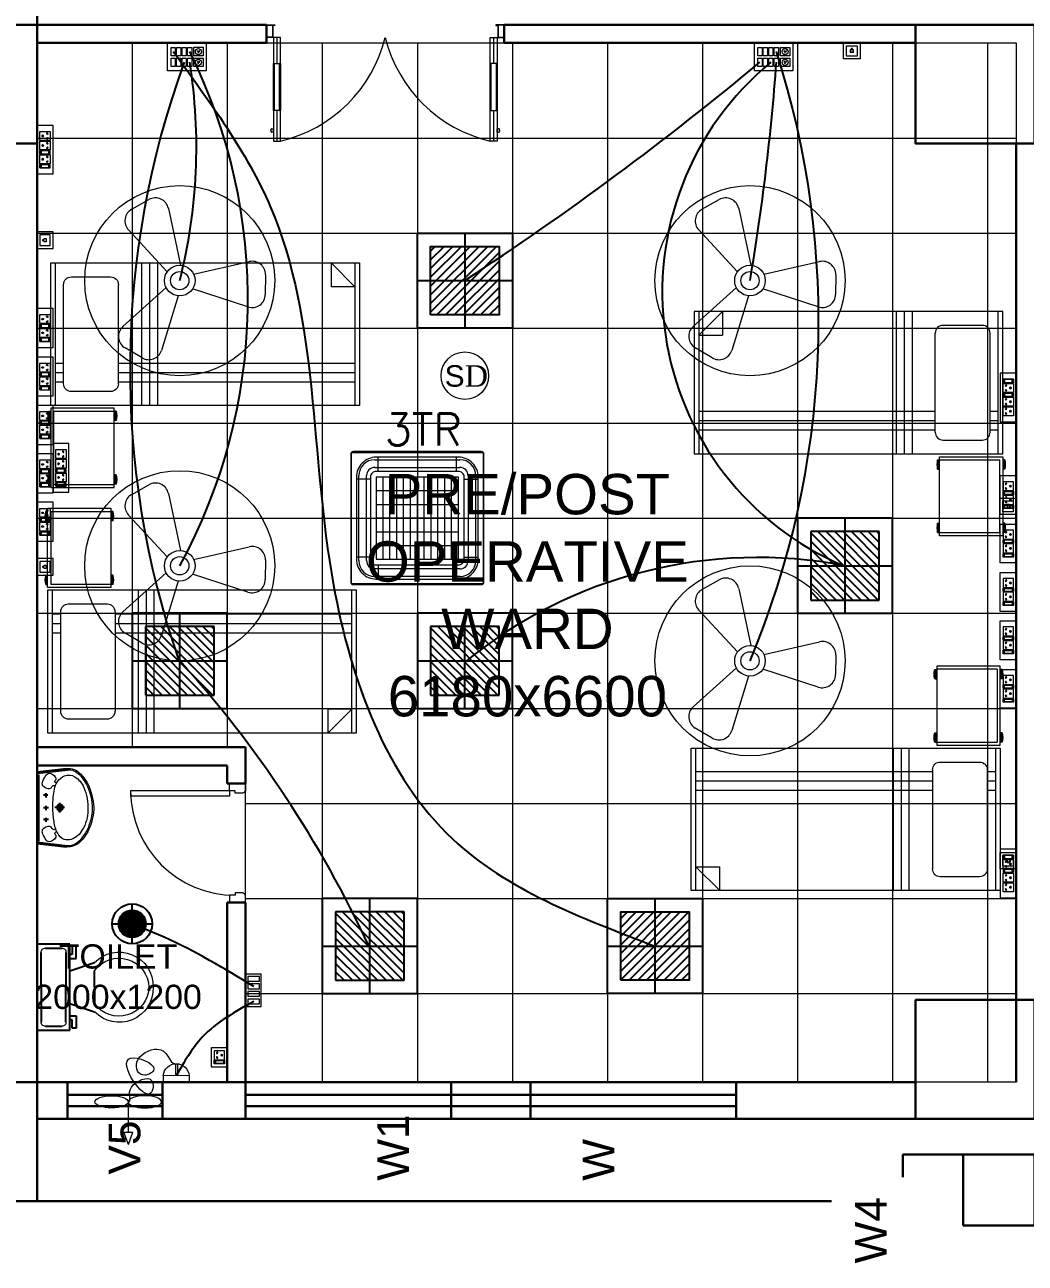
# Model space of a CAD drawing. Header units: millimetres. Extents: x 3552052 to 4144896, y -707811 to -630695.
# Drawn here: x 3575762 to 3582078, y -656398 to -648580 of the extents above; entities that cross this region are included whole.
import ezdxf

# ---------------------------------------------------------------- set-up
doc = ezdxf.new("R2010")
doc.units = ezdxf.units.MM
doc.header["$LTSCALE"] = 6
doc.header["$MEASUREMENT"] = 0
doc.layers.get('0').update_dxf_attribs({"linetype": 'CONTINUOUS', "lineweight": 0})
for name, color, linetype, lineweight in [('Chajja', 7, 'CONTINUOUS', 0), ('COL', 5, 'CONTINUOUS', 0), ('DIM', 7, 'CONTINUOUS', 0), ('DOOR', 44, 'CONTINUOUS', 0), ('Double Leaf Door', 4, 'CONTINUOUS', 0), ('ELE 36W EMERGENCY LIGHT', 5, 'CONTINUOUS', 0), ('ELE 36W LED LIGHT', 6, 'CONTINUOUS', 0), ('ELE-1 NO 6-16A RAW POWER SOCKET', 1, 'CONTINUOUS', 0), ('ELE-1200MM CEILINGFAN', 6, 'CONTINUOUS', 0), ('ELE-12M RAW&UPS SB', 40, 'CONTINUOUS', 0), ('ELE-12W LED', 1, 'CONTINUOUS', 0), ('ELE-2NOS OF 6-16 RAW POWER SOCKET', 1, 'CONTINUOUS', 0), ('ELE-36W EMERGENCY  LED LIGHT', 7, 'CONTINUOUS', 0), ('ELE-36W LED LIGHT', 210, 'CONTINUOUS', 0), ('ELE-3NOS 6-16A POWER SOCKET', 5, 'CONTINUOUS', 0), ('ELE-4M RAW P.SB', 40, 'CONTINUOUS', 0), ('ELE-4M UPS P.SB', 3, 'CONTINUOUS', 0), ('ELE-EXHAUST FAN', 10, 'CONTINUOUS', 0), ('ELE. 2N0S OF 6-16 UPS SOCKETS', 191, 'CONTINUOUS', 0), ('ELE.LAN POINT', 3, 'CONTINUOUS', 0), ('FA-BELOW SMOKE DERECTOR', 1, 'CONTINUOUS', 0), ('furniture', 33, 'CONTINUOUS', 0), ('HTL-AC UNIT', 5, 'CONTINUOUS', 0), ('JOINERY', 7, 'CONTINUOUS', 0), ('MEP_HVAC_TEXT', 7, 'CONTINUOUS', 0), ('WALL', 8, 'CONTINUOUS', 0), ('Window', 161, 'CONTINUOUS', 0)]:
    doc.layers.add(name, color=color, linetype=linetype, lineweight=lineweight)
doc.layers.add('ELE-LIGHTING WIRING', color=7, linetype='CONTINUOUS', lineweight=0, true_color=0x63d7b6)
doc.styles.add('ARIAL', font='arial.ttf')
doc.styles.add('PDF Times New Roman', font='times.ttf')
doc.styles.add('VERDANA', font='verdana.ttf')

# ---------------------------------------------------------------- blocks, each defined once
blk = doc.blocks.new('18W LED')
at = {"layer": 'ELE-12W LED', "lineweight": 25}
h = blk.add_hatch(dxfattribs=at)
h.set_pattern_fill('ANSI31', color=252)
h.set_pattern_definition([(45, (-1135553.9097, 459369.4158), (-2.24506403, 2.24506403), [])])
edge = h.paths.add_edge_path()
edge.add_arc((0, 0), 85.7, 0, 360)
at = {"layer": 'ELE-12W LED', "color": 1, "lineweight": 25}
for p, q in [((0, -126.1), (0, 126.1)), ((-126.1, 0), (126.1, 0))]:
    blk.add_line(p, q, dxfattribs=at)
for radius in [126.1, 85.7]:
    blk.add_circle((0, 0), radius, dxfattribs=at)
blk = doc.blocks.new('A$C44D17E71')
at = {"layer": 'ELE-EXHAUST FAN', "color": 1}
for p, q in [((-13.3, 0.72), (-9.75, 2.1)), ((-13.3, 0.72), (-9.75, -0.48)), ((-9.75, 2.1), (-9.75, -0.48)), ((-0.97, 0.81), (-9.75, 0.81)), ((6.62, -9.32), (4.71, -9.31)), ((4.71, -9.31), (4.71, -16.8)), ((6.59, -16.81), (6.62, -9.32)), ((6.61, -12.95), (10.07, -12.97)), ((6.61, -13.55), (10.06, -13.57)), ((6.59, -16.81), (4.71, -16.8))]:
    blk.add_line(p, q, dxfattribs=at)
blk.add_ellipse((-0.97, 5.64), major_axis=(0, -4.83), ratio=0.36355, dxfattribs=at)
at = {"layer": 'ELE-EXHAUST FAN', "color": 1, "extrusion": (0, 0, -1)}
blk.add_ellipse((-0.97, -4.02), major_axis=(0, 4.83), ratio=0.36355, dxfattribs=at)
blk.add_ellipse((6.31, -13.06), major_axis=(0.02, 3.76), ratio=1, start_param=0.079283, end_param=3.06231, dxfattribs=at)
at = {"layer": 'ELE-EXHAUST FAN', "color": 1}
blk.add_open_spline([(-1.04, 0.81), (-0.79, -0.3), (3.44, 2.5), (7.59, -7.04), (-0.96, -5.98), (5.22, 0.41), (14.27, 3.09), (9.16, -9.39), (5.43, -2.53), (11.73, 0.02), (16.82, -10.79), (10.14, -10.71), (10.07, -12.97)], degree=3, knots=[0, 0, 0, 0, 6.261699, 12.352893, 15.787239, 21.858742, 28.752755, 35.678217, 39.225495, 45.354107, 53.693878, 67.421453, 67.421453, 67.421453, 67.421453], dxfattribs=at)
blk = doc.blocks.new('asdsad')
at = {"layer": 'ELE-12M RAW&UPS SB', "color": 40, "ltscale": 10}
for p, q in [((3536006.4, -692076.1, 0), (3536013.4, -692079.7, 0)), ((3536014, -692078.8, 0), (3536009, -692073, 0)), ((3536014, -692146.6, 0), (3536009, -692140.8, 0)), ((3536013.9, -692082.1, 0), (3536011.4, -692089.3, 0)), ((3536015.4, -692090.1, 0), (3536015, -692082.2, 0)), ((3536023, -692075.3, 0), (3536016.4, -692079.5, 0)), ((3536016.9, -692080.5, 0), (3536024.4, -692079.1, 0)), ((3536006.4, -692143.9, 0), (3536013.4, -692147.5, 0)), ((3536013.9, -692149.9, 0), (3536011.4, -692157.1, 0)), ((3536015.4, -692157.9, 0), (3536015, -692150, 0)), ((3536023, -692143.1, 0), (3536016.4, -692147.3, 0)), ((3536016.9, -692148.3, 0), (3536024.4, -692146.9, 0))]:
    blk.add_line(p, q, dxfattribs=at)
at = {"layer": 'ELE-12M RAW&UPS SB', "color": 40, "ltscale": 10, "elevation": 0}
for points in [[(3535820.5, -692025.9), (3536064.2, -692025.9), (3536064.2, -692200.8), (3535820.5, -692200.8)], [(3535877.2, -692053.5), (3535903.6, -692053.5), (3535903.6, -692106.3), (3535877.2, -692106.3)], [(3535911.9, -692053.5), (3535938.3, -692053.5), (3535938.3, -692106.3), (3535911.9, -692106.3)], [(3535946.5, -692053.5), (3535972.9, -692053.5), (3535972.9, -692106.3), (3535946.5, -692106.3)], [(3535986.2, -692053.2), (3536044.3, -692053.2), (3536044.3, -692106), (3535986.2, -692106)], [(3535877.2, -692121), (3535903.6, -692121), (3535903.6, -692173.8), (3535877.2, -692173.8)], [(3535911.9, -692121), (3535938.3, -692121), (3535938.3, -692173.8), (3535911.9, -692173.8)], [(3535946.5, -692121), (3535972.9, -692121), (3535972.9, -692173.8), (3535946.5, -692173.8)], [(3535986.2, -692121), (3536044.3, -692121), (3536044.3, -692173.8), (3535986.2, -692173.8)]]:
    blk.add_lwpolyline(points, close=True, dxfattribs=at)
at = {"layer": 'ELE-12M RAW&UPS SB', "color": 3, "linetype": 'ByBlock', "elevation": 0}
for points in [[(3535842.5, -692053.5), (3535868.9, -692053.5), (3535868.9, -692106.3), (3535842.5, -692106.3)], [(3535842.5, -692121), (3535868.9, -692121), (3535868.9, -692173.8), (3535842.5, -692173.8)]]:
    blk.add_lwpolyline(points, close=True, dxfattribs=at)
at = {"layer": 'ELE-12M RAW&UPS SB', "color": 40, "ltscale": 10}
for centre, radius in [((3536014.9, -692080.5, 0), 19.1), ((3536014.9, -692148.3, 0), 19.1), ((3536014.9, -692080.5, 0), 1.78), ((3536014.9, -692148.3, 0), 1.78)]:
    blk.add_circle(centre, radius, dxfattribs=at)
blk = doc.blocks.new('SDFF')
at = {"layer": 'ELE-4M RAW P.SB'}
for p, q in [((0, -100), (0, 0)), ((207.1, 0, 0), (0, 0)), ((207.1, -100, 0), (207.1, 0, 0)), ((207.1, -100, 0), (0, -100))]:
    blk.add_line(p, q, dxfattribs=at)
at = {"layer": 'ELE-4M RAW P.SB', "color": 3, "linetype": 'ByBlock'}
blk.add_lwpolyline([(47.2, -84.5), (47.2, -11.2), (16.7, -11.2), (16.7, -84.5)], close=True, dxfattribs=at)
at = {"layer": 'ELE-4M RAW P.SB', "linetype": 'ByBlock'}
for points in [[(94.9, -84.5), (94.9, -11.2), (64.4, -11.2), (64.4, -84.5)], [(142.6, -84.5), (142.6, -11.2), (112.1, -11.2), (112.1, -84.5)], [(190.3, -84.5), (190.3, -11.2), (159.8, -11.2), (159.8, -84.5)]]:
    blk.add_lwpolyline(points, close=True, dxfattribs=at)
blk = doc.blocks.new('6-16A RAW POWER SOCKET 3M')
at = {"layer": 'ELE-1 NO 6-16A RAW POWER SOCKET', "lineweight": 0}
for p, q in [((0, 57.9), (72.3, 57.9)), ((0, 57.9), (72.3, 57.9)), ((0, 32.7), (0, 57.9)), ((0, 57.9), (0, 32.7)), ((72.3, 32.7), (0, 32.7)), ((0, 28.5), (0, -34.8)), ((72.3, 28.5), (0, 28.5)), ((7.9, 55.8), (64.4, 55.8)), ((7.9, 34.8), (7.9, 55.8)), ((64.4, 34.8), (7.9, 34.8)), ((61.9, 55.8), (61.9, 34.8)), ((64.4, 55.8), (64.4, 34.8)), ((72.3, 57.9), (72.3, 32.7)), ((72.3, -34.8), (72.3, 28.5)), ((0, -34.8), (72.3, -34.8))]:
    blk.add_line(p, q, dxfattribs=at)
blk.add_lwpolyline([(92, 82.1), (92, -57.5), (-19.7, -57.5), (-19.7, 82.1)], close=True, dxfattribs=at)
for centre, radius, start, end in [((18.3, -3.1), 4.93, 37.15837, 322.84163), ((23.3, -3.1), 3.14, 251.40312, 108.59688), ((50.3, 14.9), 4.24, 357.48997, 264.73109), ((53.2, 11.6), 3.43, 194.90486, 67.31619), ((50.3, -21.2), 4.24, 95.26891, 2.51003), ((53.2, -17.8), 3.43, 292.68381, 165.09514)]:
    blk.add_arc(centre, radius, start, end, dxfattribs=at)
blk = doc.blocks.new('A$C45A5314D')
at = {"layer": 'furniture', "color": 6, "ltscale": 0.75}
for p, q in [((-1962.2, 946.4), (-1950, 946.4)), ((-1962.2, 946.4), (-1962.2, 887.3)), ((-1962.2, 945.5), (-1950, 945.5)), ((-1962.2, 944.4), (-1950, 944.4)), ((-1962.2, 943.2), (-1950, 943.2)), ((-1962.2, 941.5), (-1950, 941.5)), ((-1962.2, 939.2), (-1950, 939.2)), ((-1950, 467.5), (-1950, 967.5)), ((-1950, 967.5), (-1550, 967.5)), ((-1930.3, 947.8), (-1930.3, 487.2)), ((-1930.3, 947.8), (-1550, 947.8)), ((-1550, 967.5), (-1550, 467.5)), ((-1537.8, 946.4), (-1550, 946.4)), ((-1537.8, 945.5), (-1550, 945.5)), ((-1537.8, 944.4), (-1550, 944.4)), ((-1537.8, 943.2), (-1550, 943.2)), ((-1537.8, 941.5), (-1550, 941.5)), ((-1537.8, 939.2), (-1550, 939.2)), ((-1537.8, 946.4), (-1537.8, 887.3)), ((-1962.2, 936.2), (-1950, 936.2)), ((-1962.2, 932), (-1950, 932)), ((-1962.2, 927.1), (-1950, 927.1)), ((-1962.2, 920.9), (-1950, 920.9)), ((-1962.2, 912.9), (-1950, 912.9)), ((-1962.2, 906.7), (-1950, 906.7)), ((-1962.2, 901.8), (-1950, 901.8)), ((-1962.2, 897.6), (-1950, 897.6)), ((-1962.2, 894.6), (-1950, 894.6)), ((-1962.2, 892.3), (-1950, 892.3)), ((-1962.2, 890.6), (-1950, 890.6)), ((-1962.2, 889.4), (-1950, 889.4)), ((-1962.2, 888.2), (-1950, 888.2)), ((-1962.2, 887.3), (-1950, 887.3)), ((-1537.8, 936.2), (-1550, 936.2)), ((-1537.8, 932), (-1550, 932)), ((-1537.8, 927.1), (-1550, 927.1)), ((-1537.8, 920.9), (-1550, 920.9)), ((-1537.8, 912.9), (-1550, 912.9)), ((-1537.8, 906.7), (-1550, 906.7)), ((-1537.8, 901.8), (-1550, 901.8)), ((-1537.8, 897.6), (-1550, 897.6)), ((-1537.8, 894.6), (-1550, 894.6)), ((-1537.8, 892.3), (-1550, 892.3)), ((-1537.8, 890.6), (-1550, 890.6)), ((-1537.8, 889.4), (-1550, 889.4)), ((-1537.8, 888.2), (-1550, 888.2)), ((-1537.8, 887.3), (-1550, 887.3)), ((-1962.2, 545.4), (-1950, 545.4)), ((-1962.2, 545.4), (-1962.2, 486.3)), ((-1962.2, 544.5), (-1950, 544.5)), ((-1962.2, 543.4), (-1950, 543.4)), ((-1962.2, 542.2), (-1950, 542.2)), ((-1962.2, 540.4), (-1950, 540.4)), ((-1962.2, 538.1), (-1950, 538.1)), ((-1962.2, 535.2), (-1950, 535.2)), ((-1962.2, 531), (-1950, 531)), ((-1962.2, 526.1), (-1950, 526.1)), ((-1962.2, 519.9), (-1950, 519.9)), ((-1962.2, 511.9), (-1950, 511.9)), ((-1962.2, 505.7), (-1950, 505.7)), ((-1962.2, 500.7), (-1950, 500.7)), ((-1962.2, 496.6), (-1950, 496.6)), ((-1962.2, 493.6), (-1950, 493.6)), ((-1962.2, 491.3), (-1950, 491.3)), ((-1962.2, 489.6), (-1950, 489.6)), ((-1962.2, 488.4), (-1950, 488.4)), ((-1962.2, 487.2), (-1950, 487.2)), ((-1962.2, 486.3), (-1950, 486.3)), ((-1962.2, 486.3), (-1950, 486.3)), ((-1550, 487.2), (-1930.3, 487.2)), ((-1537.8, 545.4), (-1550, 545.4)), ((-1537.8, 544.5), (-1550, 544.5)), ((-1537.8, 543.4), (-1550, 543.4)), ((-1537.8, 542.2), (-1550, 542.2)), ((-1537.8, 540.4), (-1550, 540.4)), ((-1537.8, 538.1), (-1550, 538.1)), ((-1537.8, 535.2), (-1550, 535.2)), ((-1537.8, 531), (-1550, 531)), ((-1537.8, 526.1), (-1550, 526.1)), ((-1537.8, 519.9), (-1550, 519.9)), ((-1537.8, 511.9), (-1550, 511.9)), ((-1537.8, 505.7), (-1550, 505.7)), ((-1537.8, 500.7), (-1550, 500.7)), ((-1537.8, 496.6), (-1550, 496.6)), ((-1537.8, 493.6), (-1550, 493.6)), ((-1537.8, 491.3), (-1550, 491.3)), ((-1537.8, 489.6), (-1550, 489.6)), ((-1537.8, 488.4), (-1550, 488.4)), ((-1537.8, 487.2), (-1550, 487.2)), ((-1537.8, 486.3), (-1550, 486.3)), ((-1537.8, 545.4), (-1537.8, 486.3)), ((-1550, 467.5), (-1950, 467.5))]:
    blk.add_line(p, q, dxfattribs=at)
at = {"layer": 'furniture', "color": 6}
for p, q in [((0, 450), (-1950, 450)), ((-1950, 450), (-1950, -450)), ((-1920.5, 450), (-1920.5, -450)), ((-1376.5, -450), (-1376.5, 450)), ((-1326.5, -450), (-1326.5, 450)), ((-1276.5, -450), (-1276.5, 450)), ((-29.5, -450), (-29.5, 450)), ((0, -450), (0, 450)), ((-1572.3, 361.9), (-1819.8, 361.9)), ((-1920.5, 300), (-1869, 300)), ((-1920.5, 240.9), (-1869, 240.9)), ((-1869, 312.7), (-1869, -312.7)), ((-1523.1, 312.7), (-1523.1, -312.7)), ((-1523.1, 300), (-29.5, 300)), ((-1523.1, 240.9), (-29.5, 240.9)), ((-1920.5, 181.9), (-1869, 181.9)), ((-1523.1, 181.9), (-29.5, 181.9)), ((-179.5, -450), (-29.5, -300)), ((-179.5, -450), (-179.5, -300)), ((-29.5, -300), (-179.5, -300)), ((-1819.8, -361.9), (-1572.3, -361.9)), ((-1950, -450), (0, -450))]:
    blk.add_line(p, q, dxfattribs=at)
at = {"layer": 'furniture', "color": 6, "ltscale": 0.75}
for centre, start, end in [((-1876, 916.9), 161.07537, 198.92466), ((-1624, 916.9), 341.07537, 18.92466), ((-1876, 515.9), 161.07537, 198.92466), ((-1624, 515.9), 341.07537, 18.92466)]:
    blk.add_arc(centre, 91.1, start, end, dxfattribs=at)
at = {"layer": 'furniture', "color": 6}
for centre, start, end in [((-1819.8, 312.7), 90.00001, 180.00001), ((-1572.3, 312.7), 0.00001, 90.00001), ((-1819.8, -312.7), 180.00001, 270.00001), ((-1572.3, -312.7), 270.00001, 0.00001)]:
    blk.add_arc(centre, 49.2, start, end, dxfattribs=at)
blk = doc.blocks.new('750')
at = {"layer": 'DOOR'}
for p, q in [((-50, 705), (-47.5, 705)), ((-35, 690), (-35, 692.5)), ((50, 45), (50, 80)), ((50, 80), (675, 80)), ((675, 45), (675, 80)), ((-50, 45), (-47.5, 45)), ((-35, 60), (-35, 57.5)), ((50, 45), (675, 45))]:
    blk.add_line(p, q, dxfattribs=at)
for points in [[(15, 690), (15, 705), (50, 705), (50, 750), (-50, 750), (-50, 705)], [(-35, 690), (15, 690)], [(15, 60), (15, 45), (50, 45), (50, 0), (-50, 0), (-50, 45)], [(-35, 60), (15, 60)]]:
    blk.add_lwpolyline(points, dxfattribs=at)
for centre, start, end in [((-35, 705), 180, 270), ((-35, 45), 90, 180)]:
    blk.add_arc(centre, 12.5, start, end, dxfattribs=at)
at = {"layer": 'DOOR', "color": 145}
blk.add_arc((15, 45), 660, 0, 90, dxfattribs=at)
blk = doc.blocks.new('rhej')
at = {"color": 8, "lineweight": 25}
for p, q in [((271.6, 188.9), (271.6, 266.4)), ((271.6, 266.4), (297.5, 266.4)), ((297.5, 266.4), (297.5, 214.7)), ((310.4, 279.4), (310.4, -263.7)), ((517.3, 279.4), (310.4, 279.4)), ((465.6, 253.5), (362.2, 253.5)), ((517.3, 7.8), (517.3, 279.4)), ((310.4, 111.3), (155.3, 163)), ((310.4, 188.9), (271.6, 188.9)), ((297.5, 214.7), (310.4, 214.7)), ((336.3, 227.7), (336.3, 7.8)), ((491.5, 7.8), (491.5, 227.7)), ((155.3, 7.8), (155.3, 111.3)), ((155.3, 7.8), (155.3, -95.6)), ((336.3, -212), (336.3, 7.8)), ((491.5, 7.8), (491.5, -212)), ((517.3, -263.7), (517.3, 7.8)), ((310.4, -95.6), (155.3, -147.3)), ((271.6, -173.2), (271.6, -250.8)), ((310.4, -173.2), (271.6, -173.2)), ((297.5, -250.8), (297.5, -199.1)), ((297.5, -199.1), (310.4, -199.1)), ((271.6, -250.8), (297.5, -250.8)), ((310.4, -263.7), (517.3, -263.7)), ((465.6, -237.9), (362.2, -237.9))]:
    blk.add_line(p, q, dxfattribs=at)
at = {"color": 8, "extrusion": (0, 0, -1)}
for centre, major_axis, start_param, end_param in [((0, 15.7), (151.4, -151.4), 2.319632, 4.738539), ((358.9, 230.9), (-16.2, -16.2), 0.643501, 2.498091), ((468.8, 230.9), (16.2, -16.2), 3.785094, 5.639684), ((0.9, 2.3), (-133.6, -133.6), 0.814663, 3.31238), ((0, 0), (-151.4, -151.4), 4.686239, 7.105146), ((0.9, 13.4), (-133.6, -133.6), 4.541602, 7.039318), ((358.9, -215.2), (-16.2, -16.2), -0.927295, 0.927295), ((468.8, -215.2), (16.2, -16.2), 5.35589, 7.21048)]:
    blk.add_ellipse(centre, major_axis=major_axis, ratio=1, start_param=start_param, end_param=end_param, dxfattribs=at)
blk = doc.blocks.new('u46')
at = {"color": 8, "lineweight": 25}
for p, q in [((-10.2, 228.4), (174.5, 249.1)), ((-10.2, 220.4), (181.2, 241.9)), ((-0.6, -208.9), (0.6, 208.9)), ((56.5, 80.8), (29.2, 80.8)), ((44.2, 92.9), (44.2, 66.7)), ((61.7, 1.6), (29.2, 1.6)), ((44.2, 13.7), (44.2, -12.6)), ((163.2, 3), (101.8, 3)), ((133.1, -27.2), (133.1, 33.1)), ((61.7, -73.2), (29.2, -73.2)), ((44.2, -61.1), (44.2, -87.4)), ((-10.2, -216.1), (181.2, -237.6)), ((-10.2, -224.1), (174.5, -244.8))]:
    blk.add_line(p, q, dxfattribs=at)
at = {"color": 8, "extrusion": (0, 0, -1)}
for centre, major_axis, start_param, end_param in [((187.7, 150.5), (0, 99.5), -0.132539, 0.848731), ((185.8, 147.6), (0.1, 94.4), -0.049658, 0.838116), ((56, 154.5), (0, 34), 4.33982, 5.202657), ((144.8, 128.2), (1.1, 126.1), -1.238036, -0.892193), ((65.8, 198.9), (0, 20.7), -1.101507, 0.481509), ((57.5, 163.3), (-0.3, 56.9), 0.324902, 0.965135), ((208, 103.4), (0, 109.8), -1.431017, -0.436146), ((110.3, 167.2), (-6.08, 6.08), 4.867594, 6.265028), ((110.5, 165), (5.47, 5.47), 2.097053, 3.541809), ((90.3, 184.5), (0, 17.9), 0.880684, 2.260744), ((189.6, 137.7), (0, 70.9), -0.405199, 0.56573), ((153.9, 79), (-0.2, 139.7), 0.557563, 1.193786), ((57.3, 20.1), (0, 275.4), 0.806541, 1.180915), ((49.5, 13.5), (-0.1, 293.9), 0.809856, 1.41441), ((64.6, 170.4), (0.3, 49.2), 3.359735, 4.09512), ((44.2, 80.8), (0.02, 6.43), 3.139035, 9.42222), ((62.5, 153), (0, 31.9), 2.620328, 3.422401), ((104.1, 117.8), (-0.2, 26.8), -1.278641, -0.487266), ((96.3, 135.9), (0, 7.39), -0.727724, 1.373337), ((387.1, 47.9), (-0.3, 296.4), -1.495794, -1.328336), ((13.1, 6.8), (0, 297.5), 1.141495, 1.637774), ((35, 2.5), (0, 302.7), 1.155365, 1.952189), ((44.2, 1.6), (0.08, 6.43), 3.12883, 9.412015), ((820.2, -1), (0.1, 732.1), -1.56667, -1.474079), ((888.1, 36.7), (0.8, 800.7), 4.558159, 4.668067), ((133.1, 3), (0, 21.6), 3.141254, 9.424439), ((133.1, 3), (-0.1, 15.5), 3.145308, 9.428493), ((133.1, 3), (0, 10.9), 3.142047372431534, 9.42523267961112), ((72.5, -1.7), (-0.1, 274.2), 1.346594, 1.865175), ((44.2, -73.2), (0.02, 6.43), 3.139035, 9.42222), ((62.5, -10.9), (0, 247.5), 1.579809, 2.112792), ((56, -148.1), (0, 34), 4.222121, 5.084958), ((64.6, -163.9), (0.1, 49.2), -0.960797, -0.225412), ((62.5, -146.6), (-0.1, 31.9), -0.276767, 0.525307), ((104.1, -111.4), (0.2, 26.8), 3.628858, 4.420234), ((96.6, -128.2), (-0.03, 8.55), 1.455188, 3.796569), ((263.1, -73.7), (0.1, 166.8), 4.181112, 4.641559), ((110.3, -160.8), (-6.08, 6.08), 4.730546, 6.12798), ((111.3, -159.3), (6.17, 6.17), 4.354779, 6.027124), ((163.1, -79.8), (0.2, 126), 2.054055, 2.802751), ((56.1, -13.3), (0.2, 287), 1.808981, 2.322804), ((124.5, -51.6), (-0.2, 200.3), 1.868215, 2.281789), ((144.8, -121.8), (-0.3, 126.1), 4.027191, 4.373034), ((65.8, -192.5), (0, 20.7), 2.661884, 4.2449), ((57.5, -156.9), (0.3, 56.9), 2.176458, 2.816691), ((90.3, -178.1), (0, 17.9), 0.880848, 2.260908), ((192.6, -126.1), (0, 80.1), 3.554495, 4.299548), ((181.2, -107), (0, 94.7), 2.890537, 3.362984), ((188.2, -159.7), (0, 78.1), 2.562376, 3.231693), ((187.2, -138.1), (-0.1, 106), 2.310552, 2.942572), ((171.7, -117.2), (-0.1, 123.1), 2.127435, 2.640092), ((184.7, -162.2), (-0.1, 83.2), 2.850118, 3.264751)]:
    blk.add_ellipse(centre, major_axis=major_axis, ratio=1, start_param=start_param, end_param=end_param, dxfattribs=at)
blk = doc.blocks.new('543WYH')
at = {"layer": 'ELE-2NOS OF 6-16 RAW POWER SOCKET', "color": 30, "linetype": 'ByBlock', "lineweight": 0}
for p, q in [((-124, -57), (-124, -91)), ((-26, -57), (-124, -57)), ((-26, -57), (-124, -57)), ((-124, -91), (-26, -91)), ((-124, -96), (-26, -96)), ((-124, -181), (-124, -96)), ((-113, -60), (-113, -88)), ((-37, -60), (-113, -60)), ((-113, -88), (-37, -88)), ((-110, -60), (-110, -88)), ((-37, -88), (-37, -60)), ((-26, -57), (-26, -91)), ((-26, -91), (-26, -57)), ((-26, -96), (-26, -181)), ((-26, -181), (-124, -181)), ((-124, -187), (-124, -221)), ((-26, -187), (-124, -187)), ((-26, -187), (-124, -187)), ((-124, -221), (-26, -221)), ((-124, -312), (-124, -227)), ((-124, -227), (-26, -227)), ((-113, -190), (-113, -218)), ((-37, -190), (-113, -190)), ((-113, -218), (-37, -218)), ((-110, -190), (-110, -218)), ((-37, -218), (-37, -190)), ((-26, -187), (-26, -221)), ((-26, -221), (-26, -187)), ((-26, -227), (-26, -312)), ((-26, -312), (-124, -312)), ((-124, -402), (-124, -317)), ((-124, -317), (-26, -317)), ((-26, -317), (-26, -402)), ((-26, -402), (-124, -402))]:
    blk.add_line(p, q, dxfattribs=at)
blk.add_lwpolyline([(-150, 0), (-150, -459), (0, -459), (0, 0)], close=True, dxfattribs=at)
for centre, radius, start, end in [((-98, -119), 4.6, 112.6838, 345.0951), ((-94, -115), 5.7, 275.2689, 182.51), ((-98, -159), 4.6, 14.9049, 247.3162), ((-94, -163), 5.7, 177.49, 84.7311), ((-58, -139), 4.22, 71.4031, 288.5969), ((-51, -139), 6.62, 217.1584, 142.8416), ((-98, -249), 4.6, 112.6838, 345.0951), ((-98, -289), 4.6, 14.9049, 247.3162), ((-98, -340), 4.6, 112.6838, 345.0951), ((-94, -245), 5.7, 275.2689, 182.51), ((-94, -293), 5.7, 177.49, 84.7311), ((-94, -335), 5.7, 275.2689, 182.51), ((-58, -269), 4.22, 71.4031, 288.5969), ((-51, -269), 6.62, 217.1584, 142.8416), ((-98, -379), 4.6, 14.9049, 247.3162), ((-94, -384), 5.7, 177.49, 84.7311), ((-58, -360), 4.22, 71.4031, 288.5969), ((-51, -360), 6.62, 217.1584, 142.8416)]:
    blk.add_arc(centre, radius, start, end, dxfattribs=at)
blk = doc.blocks.new('Voice')
at = {"layer": 'ELE.LAN POINT', "color": 6}
for points in [[(0, -31.8), (127.9, -31.8), (127.9, 92), (0, 92)], [(21.9, -10), (106, -10), (106, 70.1), (21.9, 70.1)], [(77.3, 21.4), (69.7, 21.4), (69.7, 11.7), (58.1, 11.7), (58.1, 21.4), (50.6, 21.4), (50.6, 38.7), (77.3, 38.7)], [(75.9, 22.8), (68.4, 22.8), (68.4, 13), (59.5, 13), (59.5, 22.8), (52, 22.8), (52, 37.4), (75.9, 37.4)]]:
    blk.add_lwpolyline(points, close=True, dxfattribs=at)
blk = doc.blocks.new('5Y3AQY')
at = {"layer": 'ELE. 2N0S OF 6-16 UPS SOCKETS', "color": 72, "lineweight": 0}
for p, q in [((-312, -26), (-278, -26)), ((-312, -124), (-312, -26)), ((-312, -124), (-312, -26)), ((-309, -37), (-281, -37)), ((-309, -113), (-309, -37)), ((-309, -40), (-281, -40)), ((-281, -113), (-309, -113)), ((-281, -37), (-281, -113)), ((-278, -26), (-278, -124)), ((-272, -26), (-272, -124)), ((-187, -26), (-272, -26)), ((-187, -124), (-187, -26)), ((-181, -26), (-148, -26)), ((-181, -124), (-181, -26)), ((-181, -124), (-181, -26)), ((-179, -37), (-150, -37)), ((-179, -113), (-179, -37)), ((-179, -40), (-150, -40)), ((-150, -113), (-179, -113)), ((-150, -37), (-150, -113)), ((-148, -26), (-148, -124)), ((-57, -26), (-142, -26)), ((-142, -26), (-142, -124)), ((-57, -124), (-57, -26)), ((-312, -124), (-278, -124)), ((-278, -124), (-312, -124)), ((-272, -124), (-187, -124)), ((-181, -124), (-148, -124)), ((-148, -124), (-181, -124)), ((-142, -124), (-57, -124))]:
    blk.add_line(p, q, dxfattribs=at)
blk.add_lwpolyline([(-368, 0), (0, 0), (0, -150), (-368, -150)], close=True, dxfattribs=at)
for centre, radius, start, end in [((-254, -56), 5.7, 87.49, 354.7311), ((-249, -52), 4.6, 284.9049, 157.3162), ((-230, -99), 6.62, 127.1584, 52.8416), ((-230, -92), 4.22, 341.4031, 198.5969), ((-210, -52), 4.6, 22.6838, 255.0951), ((-205, -56), 5.7, 185.2689, 92.51), ((-124, -56), 5.7, 87.49, 354.7311), ((-119, -52), 4.6, 284.9049, 157.3162), ((-99, -99), 6.62, 127.1584, 52.8416), ((-99, -92), 4.22, 341.4031, 198.5969), ((-80, -52), 4.6, 22.6838, 255.0951), ((-75, -56), 5.7, 185.2689, 92.51)]:
    blk.add_arc(centre, radius, start, end, dxfattribs=at)
blk = doc.blocks.new('FGFGGR')
at = {"layer": 'ELE-4M UPS P.SB', "color": 251, "linetype": 'ByBlock'}
for p, q in [((3598355.8, -691291.4), (3598355.8, -695736.4)), ((3598955.8, -691291.4), (3598955.8, -695736.4)), ((3599555.8, -691291.4), (3599555.8, -697851.4)), ((3600155.8, -691291.4), (3600155.8, -697851.4)), ((3600755.8, -691291.4), (3600755.8, -697851.4)), ((3601355.8, -691291.4), (3601355.8, -697851.4)), ((3601955.8, -691291.4), (3601955.8, -697851.4)), ((3602555.8, -691291.4), (3602555.8, -697851.4)), ((3603155.8, -691291.4), (3603155.8, -697851.4)), ((3603755.8, -691291.4), (3603755.8, -697851.4)), ((3597755.8, -691891.4), (3603935.8, -691891.4)), ((3597755.8, -692491.4), (3603935.8, -692491.4)), ((3597755.8, -693091.4), (3603935.8, -693091.4)), ((3597755.8, -693691.4), (3603935.8, -693691.4)), ((3597755.8, -694291.4), (3603935.8, -694291.4)), ((3597755.8, -694891.4), (3603935.8, -694891.4)), ((3597755.8, -695491.4), (3603935.8, -695491.4)), ((3599070.8, -696091.4), (3603935.8, -696091.4)), ((3599070.8, -696691.4), (3603935.8, -696691.4)), ((3599070.8, -697291.4), (3603935.8, -697291.4))]:
    blk.add_line(p, q, dxfattribs=at)
blk.add_lwpolyline([(3597755.8, -695736.4), (3597755.8, -691291.4), (3603935.8, -691291.4), (3603935.8, -697851.4), (3599070.8, -697851.4), (3599070.8, -695736.4)], close=True, dxfattribs=at)
blk = doc.blocks.new('light300x600')
at = {"layer": 'ELE-36W LED LIGHT', "lineweight": 25}
for p, q in [((918214.7, -78407.4), (918214.7, -79007.4)), ((918814.7, -78407.4), (918214.7, -78407.4)), ((918514.7, -78407.4), (918514.7, -79007.4)), ((918814.7, -79007.4), (918814.7, -78407.4)), ((918298.3, -78491.3), (918298.6, -78491)), ((918298.3, -78544.3), (918351.6, -78491)), ((918298.3, -78597.3), (918404.7, -78491)), ((918298.3, -78650.4), (918457.7, -78491)), ((918298.3, -78703.4), (918510.7, -78491)), ((918298.3, -78756.4), (918563.8, -78491)), ((918298.3, -78809.5), (918616.8, -78491)), ((918298.3, -78862.5), (918669.8, -78491)), ((918298.3, -78915.5), (918722.9, -78491)), ((918298.3, -78491), (918298.3, -78923.7)), ((918731.1, -78491), (918298.3, -78491)), ((918343.2, -78923.7), (918731.1, -78535.8)), ((918731.1, -78923.7), (918731.1, -78491)), ((918396.2, -78923.7), (918731.1, -78588.8)), ((918214.7, -78707.4), (918814.7, -78707.4)), ((918449.2, -78923.7), (918731.1, -78641.9)), ((918502.3, -78923.7), (918731.1, -78694.9)), ((918555.3, -78923.7), (918731.1, -78747.9)), ((918608.3, -78923.7), (918731.1, -78801)), ((918661.3, -78923.7), (918731.1, -78854)), ((918298.3, -78923.7), (918731.1, -78923.7)), ((918714.4, -78923.7), (918731.1, -78907)), ((918214.7, -79007.4), (918814.7, -79007.4))]:
    blk.add_line(p, q, dxfattribs=at)
blk = doc.blocks.new('CASSETTE UNIT - 3TR')
at = {"layer": 'HTL-AC UNIT', "color": 3}
for p, q in [((953753.2, -137420.8), (954583.3, -137420.8)), ((953753.2, -138250.3), (953753.2, -137420.8)), ((954583.3, -137420.8), (954583.3, -138250.3)), ((953951.9, -138095), (953951.9, -137576.1)), ((953995.2, -138095), (953995.2, -137576.1)), ((954038.4, -138095), (954038.4, -137576.1)), ((954081.7, -138095), (954081.7, -137576.1)), ((954124.9, -138095), (954124.9, -137576.1)), ((954168.2, -138095), (954168.2, -137576.1)), ((954211.4, -138095), (954211.4, -137576.1)), ((954254.8, -138095), (954254.8, -137576.1)), ((954298.1, -138095), (954298.1, -137576.1)), ((954341.3, -138095), (954341.3, -137576.1)), ((954384.6, -138095), (954384.6, -137576.1)), ((954428, -137663.5), (953908.5, -137663.5)), ((953908.5, -137750), (954428, -137750)), ((954428, -137836.5), (953908.5, -137836.5)), ((953908.5, -137923.1), (954428, -137923.1)), ((954428, -138009.6), (953908.5, -138009.6)), ((954583.3, -138250.3), (953753.2, -138250.3))]:
    blk.add_line(p, q, dxfattribs=at)
at = {"layer": 'HTL-AC UNIT', "color": 1}
for p, q in [((953899.9, -137466.7), (954436.6, -137466.7)), ((953799.1, -138103.6), (953799.1, -137567.5)), ((953847.6, -138103.6), (953847.6, -137567.5)), ((953899.9, -137515.2), (954436.6, -137515.2)), ((954488.9, -137567.5), (954488.9, -138103.6)), ((954537.4, -138103.6), (954537.4, -137567.5)), ((954436.6, -138155.9), (953899.9, -138155.9)), ((954436.6, -138204.4), (953899.9, -138204.4))]:
    blk.add_line(p, q, dxfattribs=at)
at = {"layer": 'HTL-AC UNIT', "color": 8}
for p, q in [((953921.7, -137540.4), (953921.7, -137451.2)), ((954414.8, -137540.4), (954414.8, -137451.2)), ((953872.8, -137589.3), (953783.6, -137589.3)), ((954463.7, -137589.3), (954552.9, -137589.3)), ((953872.8, -138081.8), (953783.6, -138081.8)), ((953921.7, -138130.7), (953921.7, -138219.9)), ((954414.8, -138130.7), (954414.8, -138219.9)), ((954463.7, -138081.8), (954552.9, -138081.8))]:
    blk.add_line(p, q, dxfattribs=at)
at = {"layer": 'HTL-AC UNIT', "color": 3}
blk.add_lwpolyline([(953765.8, -138255.6), (954570.7, -138255.6, 0.414214), (954588.5, -138237.7), (954588.5, -137433.4, 0.414214), (954570.7, -137415.6), (953765.8, -137415.6, 0.414214), (953747.9, -137433.4), (953747.9, -138237.7, 0.414214)], format="xyb", close=True, dxfattribs=at)
at = {"layer": 'HTL-AC UNIT', "color": 8}
for points in [[(953908.5, -138219.9), (954428, -138219.9, 0.414214), (954552.9, -138095), (954552.9, -137576.1, 0.414214), (954428, -137451.2), (953908.5, -137451.2, 0.414214), (953783.6, -137576.1), (953783.6, -138095, 0.414214)], [(953908.5, -138130.7), (954428, -138130.7, 0.414214), (954463.7, -138095), (954463.7, -137576.1, 0.414214), (954428, -137540.4), (953908.5, -137540.4, 0.414214), (953872.8, -137576.1), (953872.8, -138095, 0.414214)]]:
    blk.add_lwpolyline(points, format="xyb", close=True, dxfattribs=at)
blk.add_lwpolyline([(953908.5, -138095), (954428, -138095), (954428, -137576.1), (953908.5, -137576.1)], close=True, dxfattribs=at)
at = {"layer": 'HTL-AC UNIT', "color": 1}
for centre, radius, start, end in [((953899.9, -137567.5), 100.7, 90, 180), ((954436.6, -137567.5), 100.7, 0, 90), ((953899.9, -137567.5), 52.3, 90, 180), ((954436.6, -137567.5), 52.3, 0, 90), ((953899.9, -138103.6), 100.7, 180, 270), ((953899.9, -138103.6), 52.3, 180, 270), ((954436.6, -138103.6), 52.3, 270, 0), ((954436.6, -138103.6), 100.7, 270, 0)]:
    blk.add_arc(centre, radius, start, end, dxfattribs=at)
blk = doc.blocks.new('A$C07FB25EA')
at = {"layer": 'ELE-1200MM CEILINGFAN', "color": 3}
for p, q in [((6.53, 13.37), (9.47, 11.64)), ((0.26, 2.64), (3.17, 12.07)), ((9.84, 7.94), (2.36, 1.21)), ((-11.8, 4.55), (-2.22, 1.44)), ((-14.84, -1.03), (-14.81, 2.38)), ((-2.41, -1.1), (-12.04, -3.29)), ((2.16, -1.54), (8.87, -8.78)), ((1.96, -12.49), (-0.13, -2.65)), ((8.31, -12.34), (5.35, -14.02))]:
    blk.add_line(p, q, dxfattribs=at)
at = {"layer": 'ELE-1200MM CEILINGFAN', "color": 5, "ltscale": 10}
blk.add_circle((0, 0), 16.45, dxfattribs=at)
at = {"layer": 'ELE-1200MM CEILINGFAN', "color": 3}
for radius in [2.65, 1.58]:
    blk.add_circle((0, 0), radius, dxfattribs=at)
for centre, start, end in [((5.36, 11.38), 59.5281, 162.5229), ((8.3, 9.66), 311.9493, 59.5281), ((-12.51, 2.36), 71.9493, 179.5281), ((-12.54, -1.05), 179.5281, 282.5229), ((7.18, -10.34), 299.5281, 42.5229), ((4.21, -12.02), 191.9493, 299.5281)]:
    blk.add_arc(centre, 2.3, start, end, dxfattribs=at)
blk = doc.blocks.new('ELE.EMERGENCY 40W LED LIGHT')
at = {"layer": 'ELE-36W EMERGENCY  LED LIGHT', "lineweight": 25}
h = blk.add_hatch(dxfattribs=at)
h.set_pattern_fill('ANSI31', color=5, scale=300, style=0)
h.paths.add_polyline_path([(-207.7, -207.7), (-207.7, 207.7), (207.7, 207.7), (207.7, -207.7)])
for p, q in [((0, 288), (0, -288)), ((-288, 0), (288, 0))]:
    blk.add_line(p, q, dxfattribs=at)
for points in [[(-288, -288), (-288, 288), (288, 288), (288, -288)], [(-207.7, -207.7), (-207.7, 207.7), (207.7, 207.7), (207.7, -207.7)]]:
    blk.add_lwpolyline(points, close=True, dxfattribs=at)
blk = doc.blocks.new('1500x80')
at = {"layer": 'Double Leaf Door'}
for points in [[(99336.2, -25417.9), (99341.1, -25417.9), (99341.1, -25121.4), (99336.2, -25121.4)], [(99379.8, -25121.4), (99374.8, -25121.4), (99374.8, -25417.9), (99379.8, -25417.9)], [(100704.2, -25121.4), (100709.2, -25121.4), (100709.2, -25417.9), (100704.2, -25417.9)], [(100747.8, -25417.9), (100742.9, -25417.9), (100742.9, -25121.4), (100747.8, -25121.4)]]:
    blk.add_hatch(color=6, dxfattribs=at).paths.add_polyline_path(points)
at = {"layer": 'Double Leaf Door', "color": 8}
for p, q in [((99336.2, -25581.8), (99336.2, -24927.6)), ((99336.2, -24927.6), (99379.8, -24927.6)), ((99358, -25121.4), (99358, -24927.6)), ((99379.8, -24927.6), (99379.8, -25581.8)), ((100747.8, -24927.6), (100704.2, -24927.6)), ((100704.2, -24927.6), (100704.2, -25581.8)), ((100726, -25121.4), (100726, -24927.6)), ((100747.8, -25581.8), (100747.8, -24927.6)), ((99321.8, -24985.1), (99321.8, -25003.1)), ((99336.2, -24983.1), (99323.7, -24983.1)), ((99323.7, -25005), (99336.2, -25005)), ((99336.2, -24983.1), (99336.2, -25005)), ((100747.8, -24983.1), (100760.3, -24983.1)), ((100747.8, -24983.1), (100747.8, -25005)), ((100760.3, -25005), (100747.8, -25005)), ((100762.2, -24985.1), (100762.2, -25003.1)), ((99358, -25581.8), (99358, -25417.9)), ((100726, -25581.8), (100726, -25417.9)), ((99292, -25581.8), (99292, -25661.8)), ((99332.2, -25581.8), (99292, -25581.8)), ((99294, -25583.8), (99294, -25659.8)), ((99330.2, -25583.8), (99294, -25583.8)), ((99330.2, -25658.9), (99330.2, -25583.8)), ((99332.2, -25656.9), (99332.2, -25581.8)), ((99379.8, -25581.8), (99336.2, -25581.8)), ((100704.2, -25581.8), (100747.8, -25581.8)), ((100751.8, -25656.9), (100751.8, -25581.8)), ((100751.8, -25581.8), (100792, -25581.8)), ((100753.8, -25658.9), (100753.8, -25583.8)), ((100753.8, -25583.8), (100790, -25583.8)), ((100790, -25583.8), (100790, -25659.8)), ((100792, -25581.8), (100792, -25661.8)), ((99292, -25661.8), (99332.2, -25661.8)), ((99294, -25659.8), (99332.2, -25659.8)), ((99342.1, -25658.9), (99330.2, -25658.9)), ((99344.1, -25656.9), (99332.2, -25656.9)), ((99332.2, -25659.8), (99342.1, -25659.8)), ((99332.2, -25661.8), (99344.1, -25661.8)), ((99342.1, -25659.8), (99342.1, -25658.9)), ((99344.1, -25661.8), (99344.1, -25656.9)), ((100739.9, -25661.8), (100739.9, -25656.9)), ((100739.9, -25656.9), (100751.8, -25656.9)), ((100751.8, -25661.8), (100739.9, -25661.8)), ((100741.9, -25659.8), (100741.9, -25658.9)), ((100741.9, -25658.9), (100753.8, -25658.9)), ((100751.8, -25659.8), (100741.9, -25659.8)), ((100790, -25659.8), (100751.8, -25659.8)), ((100792, -25661.8), (100751.8, -25661.8))]:
    blk.add_line(p, q, dxfattribs=at)
at = {"layer": 'Double Leaf Door', "color": 6}
for p, q in [((99379.8, -25121.4), (99336.2, -25121.4)), ((99336.2, -25121.4), (99336.2, -25417.9)), ((99341.1, -25417.9), (99341.1, -25121.4)), ((99374.8, -25417.9), (99374.8, -25121.4)), ((99379.8, -25417.9), (99379.8, -25121.4)), ((100704.2, -25417.9), (100704.2, -25121.4)), ((100704.2, -25121.4), (100747.8, -25121.4)), ((100709.2, -25417.9), (100709.2, -25121.4)), ((100742.9, -25417.9), (100742.9, -25121.4)), ((100747.8, -25121.4), (100747.8, -25417.9)), ((99336.2, -25417.9), (99379.8, -25417.9)), ((100747.8, -25417.9), (100704.2, -25417.9))]:
    blk.add_line(p, q, dxfattribs=at)
at = {"layer": 'Double Leaf Door', "color": 6, "ltscale": 100}
for p, q in [((99374.8, -25121.4), (99374.8, -25417.9)), ((100709.2, -25121.4), (100709.2, -25417.9))]:
    blk.add_line(p, q, dxfattribs=at)
at = {"layer": 'Double Leaf Door', "color": 6}
for points in [[(99336.2, -25121.4), (99336.2, -25417.9), (99341.1, -25417.9), (99341.1, -25121.4), (99336.2, -25121.4)], [(99379.8, -25121.4), (99379.8, -25417.9), (99374.8, -25417.9), (99374.8, -25121.4), (99379.8, -25121.4)], [(100704.2, -25121.4), (100704.2, -25417.9), (100709.2, -25417.9), (100709.2, -25121.4), (100704.2, -25121.4)], [(100747.8, -25121.4), (100747.8, -25417.9), (100742.9, -25417.9), (100742.9, -25121.4), (100747.8, -25121.4)]]:
    blk.add_lwpolyline(points, dxfattribs=at)
at = {"layer": 'Double Leaf Door', "ltscale": 5000}
for points in [[(99336.2, -25121.4), (99336.2, -25417.9), (99341.1, -25417.9), (99341.1, -25121.4), (99336.2, -25121.4)], [(100747.8, -25121.4), (100747.8, -25417.9), (100742.9, -25417.9), (100742.9, -25121.4), (100747.8, -25121.4)]]:
    blk.add_lwpolyline(points, dxfattribs=at)
at = {"layer": 'Double Leaf Door', "color": 8}
for centre, radius, start, end in [((99175.8, -25796.3), 892.3, 13.90597, 76.78637), ((100908.2, -25796.3), 892.3, 103.21363, 166.09403), ((99321.8, -24994.1), 3.72, 90, 270), ((99323.7, -24985.1), 1.98, 90, 180), ((99323.7, -25003.1), 1.98, 180, 270), ((100760.3, -24985.1), 1.98, 0, 90), ((100760.3, -25003.1), 1.98, 270, 0), ((100762.2, -24994.1), 3.72, 270, 90)]:
    blk.add_arc(centre, radius, start, end, dxfattribs=at)
blk = doc.blocks.new('SMOKE DETECTOR')
at = {"layer": 'FA-BELOW SMOKE DERECTOR', "color": 7}
blk.add_circle((931028.7, -118293.9), 166, dxfattribs=at)
at = {"layer": 'FA-BELOW SMOKE DERECTOR', "insert": (930887.1, -118373), "char_height": 150, "attachment_point": 7, "style": 'PDF Times New Roman'}
blk.add_mtext('{\\fArial|b0|i0|c0|p34;S}D', dxfattribs=at)

msp = doc.modelspace()

# ---------------------------------------------------------------- linework, layer by layer
at = {"layer": 'Chajja', "color": 7, "lineweight": 30}
for p, q in [((3581305.5, -655710.6), (3581685.5, -655710.6)), ((3581305.5, -655855.4), (3581305.5, -655710.6))]:
    msp.add_line(p, q, dxfattribs=at)
at = {"layer": 'Chajja', "color": 7, "lineweight": 30, "ltscale": 200}
msp.add_line((3558340.5, -656005.4), (3580855.5, -656005.4), dxfattribs=at)
at = {"layer": 'COL', "color": 7, "lineweight": 30}
for points in [[(3575090.5, -648580.4), (3575840.5, -648580.4), (3575840.5, -649330.4), (3575090.5, -649330.4)], [(3582135.5, -654735.6), (3582135.5, -655485.6), (3581385.5, -655485.6), (3581385.5, -654735.6)], [(3575840.5, -655255.4), (3575090.5, -655255.4), (3575090.5, -656005.4), (3575840.5, -656005.4)], [(3581685.5, -656160.6), (3581685.5, -655710.6), (3582135.5, -655710.6), (3582135.5, -656160.6)]]:
    msp.add_lwpolyline(points, close=True, dxfattribs=at)
at = {"layer": 'COL', "color": 7, "lineweight": 30, "elevation": 0}
msp.add_lwpolyline([(3581385.5, -648580.4), (3582135.5, -648580.4), (3582135.5, -649330.4), (3581385.5, -649330.4)], close=True, dxfattribs=at)
at = {"layer": 'ELE-LIGHTING WIRING', "lineweight": -3}
for centre, radius, start, end in [((3576977, -652414.3), 6501.1, 31.11722, 55.75299), ((3573667.1, -650312.3, 0), 3504.2, 331.29311, 26.48663), ((3575233, -650447.6, 0), 5540.8, 337.19262, 17.84597), ((3582073.5, -650753.7, 0), 5647.2, 159.94274, 199.07789), ((3573435, -649353.9, 0), 3410.9, 345.71734, 9.05745), ((3581663, -650267.3, 0), 1876.3, 129.38369, 247.08142), ((3566229.5, -647790.4, 0), 14314.5, 350.32777, 355.88704), ((3580390.2, -654863.1), 2920, 79.13677, 129.30481), ((3571409.4, -657427.7), 7195.3, 24.88854, 42.18985)]:
    msp.add_arc(centre, radius, start, end, dxfattribs=at)
at = {"layer": 'ELE-LIGHTING WIRING', "color": 254, "lineweight": -3, "true_color": 0xdebad0}
msp.add_arc((3567378, -633163.4, 0), 20364, 303.24033, 309.7632, dxfattribs=at)
msp.add_spline([(3576699.4, -648749.5, 0), (3577312, -649728.2), (3577711.3, -652117.7), (3578462, -653719.4), (3579740.5, -654395.4)], degree=3, dxfattribs=at)
at = {"layer": 'ELE-LIGHTING WIRING', "lineweight": -3}
for points in [[(3577207.6, -654650.1), (3576641.5, -654339.5, 0), (3576440.5, -654255.4)], [(3577207.6, -654745.5), (3576884.3, -654969.4), (3576718.2, -655214)]]:
    msp.add_spline(points, degree=3, dxfattribs=at)
at = {"layer": 'WALL', "color": 7, "lineweight": 30}
for p, q in [((3575840.5, -647790.4), (3575840.5, -648580.4)), ((3577287.9, -648580.4, 0), (3575840.5, -648580.4)), ((3577287.9, -648695.4, 0), (3577287.9, -648580.4, 0)), ((3578787.9, -648695.4, 0), (3578787.9, -648580.4, 0)), ((3581385.5, -648580.4, 0), (3578787.9, -648580.4, 0)), ((3577287.9, -648695.4, 0), (3575840.5, -648695.4)), ((3581385.5, -648695.4, 0), (3578787.9, -648695.4, 0)), ((3575840.5, -649330.4), (3575840.5, -654055.4)), ((3582020.5, -654735.6), (3582020.5, -649330.4)), ((3575840.5, -653140.4), (3577155.5, -653140.4)), ((3577155.5, -653140.4), (3577155.5, -653370.6)), ((3575840.5, -653255.4), (3577040.5, -653255.4)), ((3577040.5, -653255.4), (3577040.5, -653370.6)), ((3577155.5, -653370.6), (3577040.5, -653370.6)), ((3582020.5, -653755.4), (3582020.5, -655255.4)), ((3575840.5, -654055.4), (3575840.5, -655255.4)), ((3577040.5, -654120.4), (3577040.5, -655255.4)), ((3577155.5, -654120.4), (3577040.5, -654120.4)), ((3577155.5, -654120.4), (3577155.5, -655255.4)), ((3575840.5, -655255.4), (3577840.5, -655255.4)), ((3577840.5, -655255.4), (3581385.5, -655255.4)), ((3575840.5, -655485.4), (3581385.5, -655485.4))]:
    msp.add_line(p, q, dxfattribs=at)
at = {"layer": 'Window', "color": 7, "lineweight": 30}
for points in [[(3576632, -655485.4), (3576632, -655255.4), (3576032, -655255.4), (3576032, -655485.4)], [(3578955.5, -655255.4), (3578955.5, -655485.4), (3577155.5, -655485.4), (3577155.5, -655255.4)], [(3576632, -655405.4), (3576632, -655335.4), (3576032, -655335.4), (3576032, -655405.4)], [(3578955.5, -655335.4), (3578955.5, -655405.4), (3577155.5, -655405.4), (3577155.5, -655335.4)]]:
    msp.add_lwpolyline(points, close=True, dxfattribs=at)
at = {"layer": 'Window', "color": 7, "lineweight": 30, "elevation": 0}
for points in [[(3576632, -655485.4), (3576632, -655255.4), (3576032, -655255.4), (3576032, -655485.4)], [(3580253, -655255.4), (3580253, -655485.4), (3578453, -655485.4), (3578453, -655255.4)], [(3576632, -655405.4), (3576632, -655335.4), (3576032, -655335.4), (3576032, -655405.4)], [(3580253, -655335.4), (3580253, -655405.4), (3578453, -655405.4), (3578453, -655335.4)]]:
    msp.add_lwpolyline(points, close=True, dxfattribs=at)

# ---------------------------------------------------------------- block references
at = {"layer": 'DOOR', "color": 251, "lineweight": -3, "rotation": 180}
msp.add_blockref('750', (3577105.5, -653370.4), dxfattribs=at)
at = {"layer": 'Double Leaf Door', "color": 251, "lineweight": -3, "rotation": 180}
msp.add_blockref('1500x80', (3678079.9, -674242.3, 0), dxfattribs=at)
at = {"layer": 'ELE 36W EMERGENCY LIGHT', "lineweight": -3, "xscale": 1.041666666677768, "yscale": 1.041666666677768, "zscale": 1.041666666677768}
for p in [(3578540.5, -650195.4), (3579740.5, -654395.4)]:
    msp.add_blockref('ELE.EMERGENCY 40W LED LIGHT', p, dxfattribs=at)
at = {"layer": 'ELE 36W LED LIGHT', "lineweight": -3, "rotation": 89.9999999995464}
for p in [(3502233.2, -1570510.2), (3498033.2, -1571110.2), (3499833.2, -1571110.2), (3499233.2, -1572910.2)]:
    msp.add_blockref('light300x600', p, dxfattribs=at)
at = {"layer": 'ELE-1 NO 6-16A RAW POWER SOCKET', "lineweight": -3, "xscale": 0.8954974134845124, "yscale": 0.8954974134845124, "zscale": 0.8954974134845124, "rotation": 180}
msp.add_blockref('6-16A RAW POWER SOCKET 3M', (3577022.9, -655087.3), dxfattribs=at)
at = {"layer": 'ELE-1200MM CEILINGFAN', "color": 7, "lineweight": -3, "ltscale": 8, "xscale": 36.47592107175105, "yscale": 36.47592107175105, "zscale": 36.47592107175105, "rotation": 180}
for p in [(3576740.5, -650195.4), (3580340.5, -650195.4), (3576740.5, -651995.4), (3580340.5, -652595.4)]:
    msp.add_blockref('A$C07FB25EA', p, dxfattribs=at)
at = {"layer": 'ELE-12M RAW&UPS SB', "color": 0, "lineweight": -3}
for p in [(40843.7, 43330.4), (44547.4, 43330.3, 0)]:
    msp.add_blockref('asdsad', p, dxfattribs=at)
at = {"layer": 'ELE-12W LED', "color": 6, "lineweight": -3}
msp.add_blockref('18W LED', (3576440.5, -654255.4), dxfattribs=at)
at = {"layer": 'ELE-3NOS 6-16A POWER SOCKET', "color": 254, "lineweight": -3, "true_color": 0xdebad0, "xscale": 0.6666666666666666, "yscale": 0.6666666666666666, "zscale": 0.6666666666666666, "rotation": 180}
for p in [(3575840.5, -649522.2), (3575940.5, -651530.4)]:
    msp.add_blockref('543WYH', p, dxfattribs=at)
at = {"layer": 'ELE-3NOS 6-16A POWER SOCKET', "color": 254, "lineweight": -3, "true_color": 0xdebad0, "xscale": 0.6666666666666666, "yscale": 0.6666666666666666, "zscale": 0.6666666666666666}
for p in [(3582020.5, -650780.4), (3582020.5, -653784.8)]:
    msp.add_blockref('543WYH', p, dxfattribs=at)
at = {"layer": 'ELE-4M RAW P.SB', "color": 0, "lineweight": -3, "rotation": 270}
msp.add_blockref('SDFF', (3577255.5, -654570.4), dxfattribs=at)
at = {"layer": 'ELE-4M UPS P.SB', "color": 7, "lineweight": -3}
msp.add_blockref('FGFGGR', (-21915.3, 42595.9), dxfattribs=at)
at = {"layer": 'ELE-EXHAUST FAN', "lineweight": -3, "xscale": 21.82094173196808, "yscale": 21.82094173196808, "zscale": 21.82094173196808, "rotation": 90.00000000000001}
msp.add_blockref('A$C44D17E71', (3576433.1, -655358.2), dxfattribs=at)
at = {"layer": 'ELE. 2N0S OF 6-16 UPS SOCKETS', "color": 3, "lineweight": -3, "yscale": 0.6666666666661493, "zscale": 0.6666666666661493}
for p, xscale, rotation in [((3575940.5, -650372.2), -0.6666666666661493, 270), ((3575940.5, -650677.8), -0.6666666666661493, 270), ((3575940.5, -650983.5), -0.6666666666661493, 270), ((3575940.5, -651289.1), -0.6666666666661493, 270), ((3581920.5, -651426.5), 0.6666666666661493, 90), ((3575940.5, -651594.8), -0.6666666666661493, 270), ((3581920.5, -651732.2), 0.6666666666661493, 90), ((3581920.5, -652037.8), 0.6666666666661493, 90), ((3581920.5, -652343.5), 0.6666666666661493, 90), ((3581920.5, -652649.1), 0.6666666666661493, 90)]:
    msp.add_blockref('5Y3AQY', p, dxfattribs=dict(at, xscale=xscale, rotation=rotation))
at = {"layer": 'ELE.LAN POINT', "color": 7, "lineweight": 30, "yscale": 0.8135966191344682, "zscale": 0.8135966191344682}
for p, xscale, rotation in [((3580931.5, -648721.3, 0), -0.8135966191344682, 180), ((3575866.4, -649888.1), 0.8135966191344682, 270.0000000000001), ((3581994.6, -651568.1), -0.8135966191344682, 89.99999999999993), ((3575866.4, -651950.4), 0.8135966191344682, 270.0000000000001), ((3581994.6, -653804.8), -0.8135966191344682, 89.99999999999993)]:
    msp.add_blockref('Voice', p, dxfattribs=dict(at, xscale=xscale, rotation=rotation))
at = {"layer": 'FA-BELOW SMOKE DERECTOR', "color": 6, "lineweight": -3, "xscale": 0.9035551315104862, "yscale": 0.9035551315104862, "zscale": 0.9035551315104862}
msp.add_blockref('SMOKE DETECTOR', (2737304.8, -543910.4), dxfattribs=at)
at = {"layer": 'furniture', "color": 251, "lineweight": -3, "xscale": -1}
for p, rotation in [((3577876, -650533.7), 179.9999868732302), ((3579969.7, -653595.9), 359.9999868732307)]:
    msp.add_blockref('A$C45A5314D', p, dxfattribs=dict(at, rotation=rotation))
at = {"layer": 'furniture', "color": 251, "lineweight": -3}
for p, rotation in [((3579987.4, -650839.6), 180.0000131267693), ((3577856.5, -652599.7), 1.312676974619592e-05)]:
    msp.add_blockref('A$C45A5314D', p, dxfattribs=dict(at, rotation=rotation))
at = {"layer": 'HTL-AC UNIT', "lineweight": -3}
msp.add_blockref('CASSETTE UNIT - 3TR', (2624072.3, -513858.9), dxfattribs=at)
at = {"layer": 'WALL', "color": 251, "lineweight": -3}
msp.add_blockref('u46', (3575850.7, -653524.5), dxfattribs=at)
at = {"layer": 'WALL', "color": 251, "lineweight": -3, "rotation": 180}
msp.add_blockref('rhej', (3576357.9, -654647.6), dxfattribs=at)

# ---------------------------------------------------------------- texts
at = {"layer": 'DIM', "color": 7, "lineweight": -3, "attachment_point": 5, "style": 'ARIAL'}
for s, insert, char_height, width in [('PRE/POST \\POPERATIVE WARD\\P6180x6600', (3578935.3, -652182.7), 255, 2454.158), ('TOILET\\P2000x1200', (3576351, -654589.8, -101230.8), 153, 1626.956)]:
    msp.add_mtext(s, dxfattribs=dict(at, insert=insert, char_height=char_height, width=width))
at = {"layer": 'JOINERY', "color": 251, "lineweight": -3, "style": 'ARIAL', "width": 1}
for s, p in [('W1', (3578187.1, -655877)), ('V5', (3576491.8, -655838.3)), ('W4', (3581203.5, -656399))]:
    msp.add_text(s, height=200, rotation=90, dxfattribs=at).set_placement(p)
at = {"layer": 'JOINERY', "lineweight": -3, "style": 'ARIAL', "width": 1}
for s, p in [('W', (3579484.6, -655877)), ('V', (3576491.8, -655838.3))]:
    msp.add_text(s, height=200, rotation=90, dxfattribs=at).set_placement(p)
at = {"layer": 'MEP_HVAC_TEXT', "color": 0, "lineweight": -3, "insert": (3578034, -651035.1), "char_height": 200, "width": 269.735, "attachment_point": 1, "rotation": 359.99312, "style": 'VERDANA'}
msp.add_mtext('{\\Fromans|c0;3TR}', dxfattribs=at)

doc.saveas('drawing.dxf')
